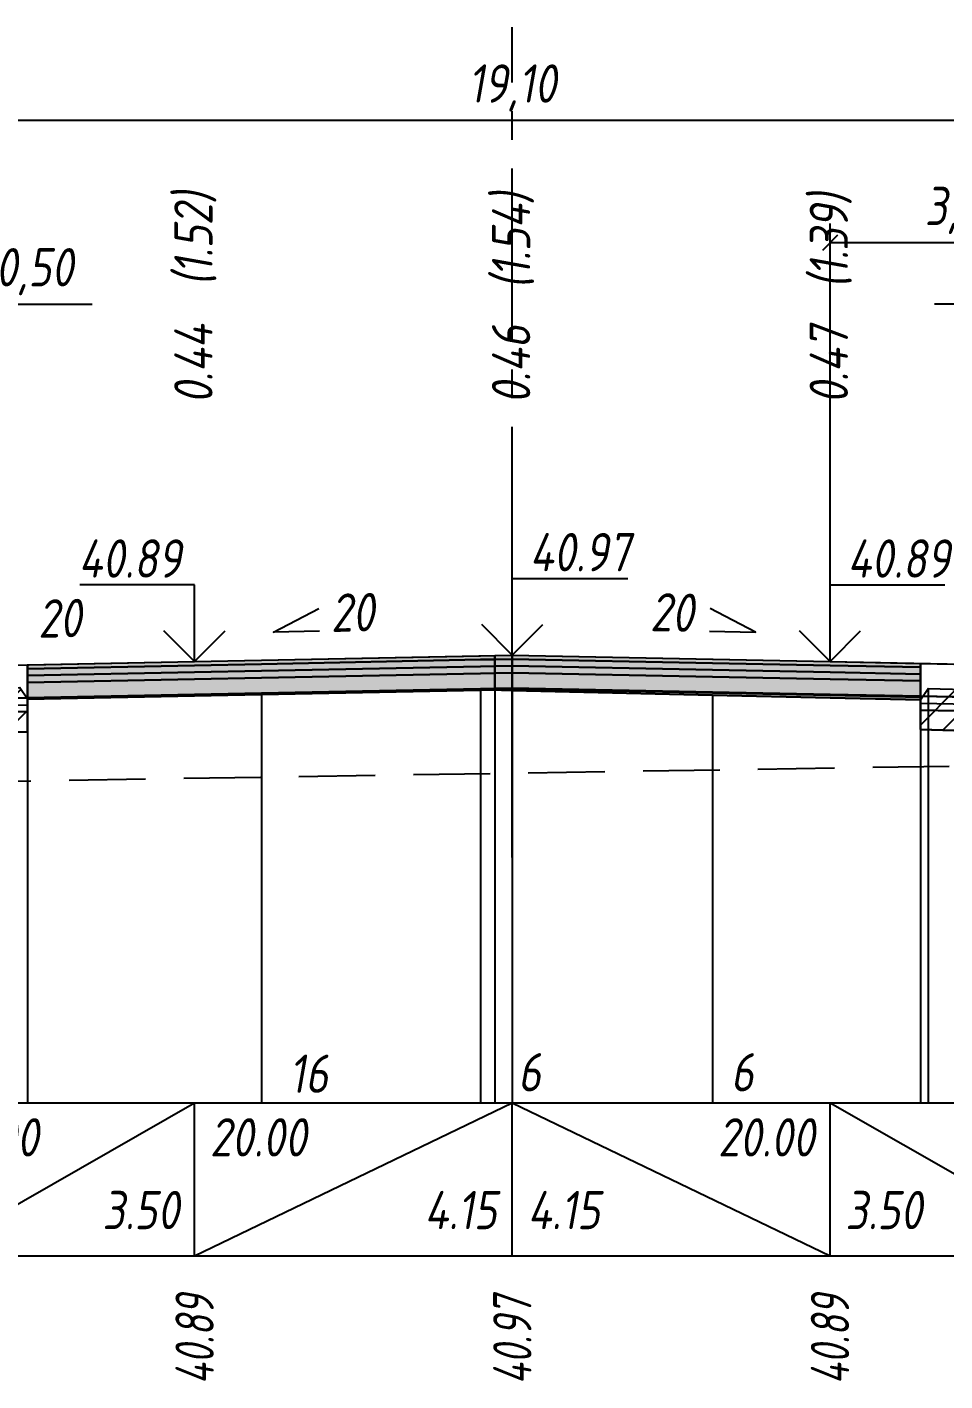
# Model space of a CAD drawing. Extents: x -717 to 1451, y -133302 to 233.
# Drawn here: x 132.4 to 192.4, y -89315.2 to -89226.7 of the extents above; entities that cross this region are included whole.
import ezdxf
from ezdxf.enums import TextEntityAlignment as Align

# ---------------------------------------------------------------- set-up
doc = ezdxf.new("R2010")
doc.units = 0
doc.linetypes.add('осевая2', pattern=[1.125, 0.75, -0.125, 0.125, -0.125])
doc.linetypes.add('штриховая', pattern=[0.75, 0.5, -0.25])
for name, color, linetype in [('Интерполированный поперечник', 2, 'Continuous'), ('Код_514', 1, 'Continuous'), ('Контур_0', 7, 'Continuous'), ('Контур_2521', 7, 'Continuous'), ('Контур_2660', 7, 'Continuous'), ('Контур_400', 7, 'Continuous'), ('Контур_508', 7, 'Continuous'), ('Контур_512', 7, 'Continuous'), ('Контур_513', 7, 'Continuous'), ('Контур_818', 7, 'Continuous'), ('Красный поперечник', 1, 'Continuous'), ('Объём_2501', 7, 'Continuous'), ('Объём_2650', 7, 'Continuous'), ('Объём_2660', 7, 'Continuous'), ('Объём_2753', 7, 'Continuous'), ('Ось', 1, 'осевая2'), ('Откосы', 7, 'Continuous'), ('Отметки покрытия', 7, 'Continuous'), ('Рабочие отметки', 7, 'Continuous'), ('Рабочие отметки доп.', 7, 'Continuous'), ('Слои выравнивания', 7, 'Continuous'), ('Таблица', 7, 'Continuous'), ('Уклоны проезжей части', 7, 'Continuous'), ('Черный поперечник', 3, 'Continuous')]:
    doc.layers.add(name, color=color, linetype=linetype)
for name, color, linetype, true_color in [('Контур_2540', 2, 'Continuous', 0xffff00), ('Контур_2570', 7, 'Continuous', 0x80ff00), ('Контур_2725', 7, 'Continuous', 0x323232), ('Контур_2760', 7, 'Continuous', 0x323232), ('Контур_2761', 7, 'Continuous', 0x323232), ('Контур_2762', 7, 'Continuous', 0x323232), ('Контур_2763', 7, 'Continuous', 0x323232), ('Контур_2764', 7, 'Continuous', 0x323232), ('Контур_2765', 7, 'Continuous', 0x323232), ('Контур_402', 7, 'Continuous', 0xff6464), ('Объём_2500', 7, 'Continuous', 0xc0c0c0), ('Объём_2520', 7, 'Continuous', 0x80ffff), ('Объём_2540', 2, 'Continuous', 0xffff00), ('Объём_2600', 7, 'Continuous', 0x808000), ('Объём_2746', 2, 'Continuous', 0xffff00)]:
    doc.layers.add(name, color=color, linetype=linetype, true_color=true_color)
doc.styles.get("Standard").update_dxf_attribs({"font": 'txt', "height": 2.5})
doc.styles.add('М', font='romand.shx', dxfattribs={"width": 0.8, "oblique": 10, "height": 2.5})
doc.dimstyles.new('ISO-25', dxfattribs={"dimtxt": 2.5, "dimasz": 2.5, "dimexe": 1.25, "dimexo": 0.625, "dimtad": 1, "dimtxsty": 'Standard', "dimcen": 2.5, "dimadec": 0, "dimazin": 0, "dimtfac": 1, "dimtmove": 0, "dimatfit": 3, "dimfxl": 1, "dimarcsym": 0})

# ---------------------------------------------------------------- blocks, each defined once
blk = doc.blocks.new('_Oblique')
at = {"color": 0, "linetype": 'ByBlock', "lineweight": -2}
blk.add_line((-0.5, -0.5), (0.5, 0.5), dxfattribs=at)
blk = doc.blocks.new('*D1749')
at = {"color": 0, "lineweight": -2, "transparency": 16777216}
for p, q in [((202.38, -89267.958), (202.38, -89243.568)), ((204.88, -89268.008), (204.88, -89243.568)), ((202.38, -89244.818), (191.701, -89244.818)), ((204.88, -89244.818), (202.38, -89244.818))]:
    blk.add_line(p, q, dxfattribs=at)
at = {"layer": 'Defpoints', "color": 0, "transparency": 16777216}
for p in [(204.88, -89244.818), (202.38, -89268.583), (204.88, -89268.633)]:
    blk.add_point(p, dxfattribs=at)
at = {"color": 0, "lineweight": -2, "transparency": 16777216, "rotation": 180}
blk.add_blockref('_Oblique', (202.38, -89244.818), dxfattribs=at)
at = {"color": 0, "lineweight": -2, "transparency": 16777216}
blk.add_blockref('_Oblique', (204.88, -89244.818), dxfattribs=at)
at = {"color": 0, "transparency": 16777216, "insert": (195.463, -89242.705), "char_height": 2.5, "width": 9.16667, "attachment_point": 5, "style": 'М'}
blk.add_mtext('0,50', dxfattribs=at)
blk = doc.blocks.new('*D1750')
at = {"color": 0, "lineweight": -2, "transparency": 16777216}
for p, q in [((123.38, -89268.008), (123.38, -89243.568)), ((125.88, -89267.958), (125.88, -89243.568)), ((123.38, -89244.818), (125.88, -89244.818)), ((125.88, -89244.818), (136.682, -89244.818))]:
    blk.add_line(p, q, dxfattribs=at)
at = {"layer": 'Defpoints', "color": 0, "transparency": 16777216}
for p in [(125.88, -89244.818), (123.38, -89268.633), (125.88, -89268.583)]:
    blk.add_point(p, dxfattribs=at)
at = {"color": 0, "lineweight": -2, "transparency": 16777216, "rotation": 180}
blk.add_blockref('_Oblique', (123.38, -89244.818), dxfattribs=at)
at = {"color": 0, "lineweight": -2, "transparency": 16777216}
blk.add_blockref('_Oblique', (125.88, -89244.818), dxfattribs=at)
at = {"color": 0, "transparency": 16777216, "insert": (132.92, -89242.705), "char_height": 2.5, "width": 9.16667, "attachment_point": 5, "style": 'М'}
blk.add_mtext('0,50', dxfattribs=at)
blk = doc.blocks.new('*D1751')
at = {"color": 0, "lineweight": -2, "transparency": 16777216}
for p, q in [((184.88, -89267.608), (184.88, -89239.568)), ((202.38, -89267.958), (202.38, -89239.568)), ((202.38, -89240.818), (184.88, -89240.818))]:
    blk.add_line(p, q, dxfattribs=at)
at = {"layer": 'Defpoints', "color": 0, "transparency": 16777216}
for p in [(184.88, -89240.818), (184.88, -89268.233), (202.38, -89268.583)]:
    blk.add_point(p, dxfattribs=at)
at = {"color": 0, "lineweight": -2, "transparency": 16777216, "rotation": 180}
blk.add_blockref('_Oblique', (184.88, -89240.818), dxfattribs=at)
at = {"color": 0, "lineweight": -2, "transparency": 16777216}
blk.add_blockref('_Oblique', (202.38, -89240.818), dxfattribs=at)
at = {"color": 0, "transparency": 16777216, "insert": (193.63, -89238.705), "char_height": 2.5, "width": 9.58333, "attachment_point": 5, "style": 'М'}
blk.add_mtext('3,50', dxfattribs=at)
blk = doc.blocks.new('*D1754')
at = {"color": 0, "lineweight": -2, "transparency": 16777216}
for p, q in [((116.38, -89268.288), (116.38, -89231.568)), ((211.88, -89268.288), (211.88, -89231.568)), ((116.38, -89232.818), (211.88, -89232.818))]:
    blk.add_line(p, q, dxfattribs=at)
at = {"layer": 'Defpoints', "color": 0, "transparency": 16777216}
for p in [(211.88, -89232.818), (116.38, -89268.913), (211.88, -89268.913)]:
    blk.add_point(p, dxfattribs=at)
at = {"color": 0, "lineweight": -2, "transparency": 16777216, "rotation": 180}
blk.add_blockref('_Oblique', (116.38, -89232.818), dxfattribs=at)
at = {"color": 0, "lineweight": -2, "transparency": 16777216}
blk.add_blockref('_Oblique', (211.88, -89232.818), dxfattribs=at)
at = {"color": 0, "transparency": 16777216, "insert": (164.13, -89230.705), "char_height": 2.5, "width": 10.41667, "attachment_point": 5, "style": 'М'}
blk.add_mtext('19,10', dxfattribs=at)

msp = doc.modelspace()

# ---------------------------------------------------------------- hatches: boundary and pattern name
at = {"layer": 'Объём_2600'}
h = msp.add_hatch(dxfattribs=at)
h.set_pattern_fill('ANSI31', color=6, scale=0.4)
h.paths.add_polyline_path([(132.476, -89270.606), (132.476, -89272.755), (118.031, -89273.189), (124.799, -89271.137), (124.799, -89270.387), (128.606, -89270.049), (131.976, -89269.856)])
h = msp.add_hatch(dxfattribs=at)
h.set_pattern_fill('ANSI31', color=6, scale=0.4)
h.paths.add_polyline_path([(205.457, -89272.126), (206.509, -89273.077), (190.783, -89272.605), (190.783, -89270.676), (191.283, -89269.926), (196.034, -89270.07), (199.703, -89270.079), (199.703, -89270.829), (204.394, -89271.757), (205.201, -89271.924), (205.421, -89272.072)])
at = {"layer": 'Слои выравнивания'}
for color, points in [(2, [(132.476, -89268.389), (143.38, -89268.171), (147.758, -89268.083), (162.05, -89267.797), (162.989, -89267.779), (162.989, -89268.029), (162.05, -89268.047), (147.758, -89268.333), (143.38, -89268.421), (132.476, -89268.639)]), (3, [(132.476, -89268.639), (143.38, -89268.421), (147.758, -89268.333), (162.05, -89268.047), (162.989, -89268.029), (162.989, -89268.479), (162.05, -89268.497), (147.758, -89268.783), (143.38, -89268.871), (132.476, -89269.089)]), (2, [(162.989, -89267.779), (164.13, -89267.756), (164.13, -89268.006), (162.989, -89268.029)]), (3, [(162.989, -89268.029), (164.13, -89268.006), (164.13, -89268.456), (162.989, -89268.479)]), (2, [(164.13, -89267.756), (177.203, -89268.017), (184.88, -89268.171), (190.783, -89268.289), (190.783, -89268.539), (184.88, -89268.421), (177.203, -89268.267), (164.13, -89268.006)]), (3, [(164.13, -89268.006), (177.203, -89268.267), (184.88, -89268.421), (190.783, -89268.539), (190.783, -89268.989), (184.88, -89268.871), (177.203, -89268.717), (164.13, -89268.456)]), (4, [(132.476, -89269.089), (143.38, -89268.871), (147.758, -89268.783), (162.05, -89268.497), (162.989, -89268.479), (162.989, -89268.929), (162.05, -89268.947), (147.758, -89269.233), (143.38, -89269.321), (132.476, -89269.539)]), (5, [(132.476, -89269.539), (143.38, -89269.321), (147.758, -89269.233), (162.05, -89268.947), (162.989, -89268.929), (162.989, -89269.929), (162.05, -89269.947), (147.758, -89270.233), (143.38, -89270.321), (132.476, -89270.539)]), (4, [(162.989, -89268.479), (164.13, -89268.456), (164.13, -89268.906), (162.989, -89268.929)]), (5, [(162.989, -89268.929), (164.13, -89268.906), (164.13, -89269.906), (162.989, -89269.929)]), (4, [(164.13, -89268.456), (177.203, -89268.717), (184.88, -89268.871), (190.783, -89268.989), (190.783, -89269.439), (184.88, -89269.321), (177.203, -89269.167), (164.13, -89268.906)]), (5, [(164.13, -89268.906), (177.203, -89269.167), (184.88, -89269.321), (190.783, -89269.439), (190.783, -89270.439), (184.88, -89270.321), (177.203, -89270.167), (164.13, -89269.906)]), (7, [(132.476, -89270.539), (143.38, -89270.321), (147.758, -89270.233), (162.05, -89269.947), (162.989, -89269.929), (162.989, -89269.979), (162.05, -89269.997), (147.758, -89270.283), (143.38, -89270.371), (132.476, -89270.589)]), (6, [(132.476, -89270.589), (143.38, -89270.371), (147.758, -89270.283), (162.05, -89269.997), (162.989, -89269.979), (162.989, -89270.029), (162.05, -89270.047), (147.758, -89270.333), (143.38, -89270.421), (132.476, -89270.639)]), (7, [(162.989, -89269.929), (164.13, -89269.906), (164.13, -89269.956), (162.989, -89269.979)]), (6, [(162.989, -89269.979), (164.13, -89269.956), (164.13, -89270.056), (162.989, -89270.029)]), (7, [(164.13, -89269.906), (177.203, -89270.167), (184.88, -89270.321), (190.783, -89270.439), (190.783, -89270.489), (184.88, -89270.371), (177.203, -89270.217), (164.13, -89269.956)]), (6, [(164.13, -89269.956), (177.203, -89270.217), (184.88, -89270.371), (190.783, -89270.489), (190.783, -89270.676), (184.88, -89270.542), (177.203, -89270.369), (164.13, -89270.056)])]:
    msp.add_hatch(color=color, dxfattribs=at).paths.add_polyline_path(points)

# ---------------------------------------------------------------- linework, layer by layer
at = {"layer": 'Интерполированный поперечник', "linetype": 'штриховая', "ltscale": 10, "flags": 128}
msp.add_lwpolyline([(105.184, -89276.396), (208.355, -89274.746)], dxfattribs=at)
at = {"layer": 'Код_514'}
for p, q in [((125.88, -89307), (143.38, -89297)), ((143.38, -89307), (143.38, -89297)), ((143.38, -89307), (164.13, -89297)), ((164.13, -89307), (164.13, -89297)), ((164.13, -89297), (184.88, -89307)), ((184.88, -89307), (184.88, -89297)), ((184.88, -89297), (202.38, -89307))]:
    msp.add_line(p, q, dxfattribs=at)
at = {"layer": 'Контур_0', "flags": 128}
for points in [[(190.783, -89268.289), (204.88, -89268.571), (204.88, -89270.721), (190.783, -89270.439), (190.783, -89268.289), (190.783, -89268.289)], [(125.88, -89270.671), (123.38, -89270.721), (123.38, -89268.571), (132.476, -89268.389), (132.476, -89270.539), (125.88, -89270.671), (125.88, -89270.671)], [(121.88, -89270.751), (132.476, -89270.539), (132.476, -89271.439), (120.961, -89271.669), (121.88, -89270.751), (121.88, -89270.751)], [(204.88, -89271.621), (190.783, -89271.339), (190.783, -89270.439), (206.38, -89270.751), (207.298, -89271.669), (204.88, -89271.621), (204.88, -89271.621)]]:
    msp.add_lwpolyline(points, dxfattribs=at)
at = {"layer": 'Контур_2521', "color": 250, "flags": 128}
for points in [[(190.783, -89270.889), (206.839, -89271.21)], [(121.421, -89271.21), (132.476, -89270.989)]]:
    msp.add_lwpolyline(points, dxfattribs=at)
at = {"layer": 'Контур_2540', "flags": 128}
for points in [[(120.961, -89271.669), (132.476, -89271.439), (132.476, -89272.755), (109.488, -89273.445), (111.88, -89271.851), (120.961, -89271.669), (120.961, -89271.669)], [(202.38, -89271.571), (216.38, -89271.851), (216.925, -89272.214), (216.925, -89273.39), (190.783, -89272.605), (190.783, -89271.339), (202.38, -89271.571), (202.38, -89271.571)]]:
    msp.add_lwpolyline(points, dxfattribs=at)
at = {"layer": 'Контур_2570', "flags": 128}
msp.add_lwpolyline([(131.976, -89269.856), (132.476, -89270.606), (147.758, -89270.301), (162.05, -89270.006), (164.13, -89270.056), (177.203, -89270.369), (190.783, -89270.676), (191.283, -89269.926), (196.034, -89270.07), (199.703, -89270.079), (199.703, -89270.829), (204.394, -89271.757), (205.201, -89271.924), (205.421, -89272.072), (205.457, -89272.126), (208.355, -89274.746), (211.028, -89274.883), (211.259, -89274.889), (214.247, -89272.274), (214.327, -89272.224), (214.461, -89272.086), (219.27, -89271.286), (253.598, -89272.085)], dxfattribs=at)
at = {"layer": 'Контур_2660', "flags": 128}
for points in [[(190.783, -89272.605), (216.925, -89273.39)], [(109.488, -89273.445), (132.476, -89272.755)]]:
    msp.add_lwpolyline(points, dxfattribs=at)
at = {"layer": 'Контур_2725', "flags": 128}
msp.add_lwpolyline([(132.476, -89270.639), (143.38, -89270.421), (147.758, -89270.333), (162.05, -89270.047), (162.989, -89270.029), (164.13, -89270.056), (177.203, -89270.369), (184.88, -89270.542), (190.783, -89270.676)], dxfattribs=at)
at = {"layer": 'Контур_2760', "flags": 128}
msp.add_lwpolyline([(132.476, -89268.389), (143.38, -89268.171), (147.758, -89268.083), (162.05, -89267.797), (162.989, -89267.779), (164.13, -89267.756), (177.203, -89268.017), (184.88, -89268.171), (190.783, -89268.289)], dxfattribs=at)
at = {"layer": 'Контур_2761', "flags": 128}
msp.add_lwpolyline([(132.476, -89268.639), (143.38, -89268.421), (147.758, -89268.333), (162.05, -89268.047), (162.989, -89268.029), (164.13, -89268.006), (177.203, -89268.267), (184.88, -89268.421), (190.783, -89268.539)], dxfattribs=at)
at = {"layer": 'Контур_2762', "flags": 128}
msp.add_lwpolyline([(132.476, -89269.089), (143.38, -89268.871), (147.758, -89268.783), (162.05, -89268.497), (162.989, -89268.479), (164.13, -89268.456), (177.203, -89268.717), (184.88, -89268.871), (190.783, -89268.989)], dxfattribs=at)
at = {"layer": 'Контур_2763', "flags": 128}
msp.add_lwpolyline([(132.476, -89269.539), (143.38, -89269.321), (147.758, -89269.233), (162.05, -89268.947), (162.989, -89268.929), (164.13, -89268.906), (177.203, -89269.167), (184.88, -89269.321), (190.783, -89269.439)], dxfattribs=at)
at = {"layer": 'Контур_2764', "flags": 128}
msp.add_lwpolyline([(132.476, -89270.539), (143.38, -89270.321), (147.758, -89270.233), (162.05, -89269.947), (162.989, -89269.929), (164.13, -89269.906), (177.203, -89270.167), (184.88, -89270.321), (190.783, -89270.439)], dxfattribs=at)
at = {"layer": 'Контур_2765', "flags": 128}
msp.add_lwpolyline([(132.476, -89270.589), (143.38, -89270.371), (147.758, -89270.283), (162.05, -89269.997), (162.989, -89269.979), (164.13, -89269.956), (177.203, -89270.217), (184.88, -89270.371), (190.783, -89270.489)], dxfattribs=at)
at = {"layer": 'Контур_400', "flags": 128}
for points in [[(123.38, -89268.571), (125.88, -89268.521), (125.88, -89268.521), (125.88, -89268.521), (125.88, -89268.521), (125.88, -89268.521), (125.88, -89268.521), (143.38, -89268.171), (164.13, -89267.756)], [(164.13, -89267.756), (184.88, -89268.171), (202.38, -89268.521), (202.38, -89268.521), (202.38, -89268.521), (202.38, -89268.521), (202.38, -89268.521), (202.38, -89268.521), (204.88, -89268.571)]]:
    msp.add_lwpolyline(points, dxfattribs=at)
at = {"layer": 'Контур_402', "flags": 128}
msp.add_lwpolyline([(109.488, -89273.445), (132.476, -89272.755), (132.476, -89270.639), (162.989, -89270.029), (164.13, -89270.056), (177.203, -89270.369), (190.783, -89270.676), (190.783, -89272.605), (216.925, -89273.39)], dxfattribs=at)
at = {"layer": 'Контур_508', "flags": 128}
msp.add_lwpolyline([(105, -89276.437), (109.488, -89273.445), (132.476, -89272.755), (132.476, -89270.639), (162.989, -89270.029), (164.13, -89270.056), (177.203, -89270.369), (190.783, -89270.676), (190.783, -89272.605), (216.925, -89273.39), (216.925, -89273.416), (220.372, -89275.714), (220.675, -89275.714), (222.675, -89275.714), (222.978, -89275.714), (226.425, -89273.416), (226.425, -89272.214), (228.616, -89270.753)], dxfattribs=at)
at = {"layer": 'Контур_512', "flags": 128}
for points in [[(190.783, -89272.605), (216.925, -89273.39), (216.925, -89273.416), (220.372, -89275.714), (220.675, -89275.714), (222.675, -89275.714), (222.978, -89275.714), (226.425, -89273.416), (226.425, -89272.214), (228.616, -89270.753)], [(105, -89276.437), (109.488, -89273.445), (132.476, -89272.755)]]:
    msp.add_lwpolyline(points, dxfattribs=at)
at = {"layer": 'Контур_513', "flags": 128}
msp.add_lwpolyline([(105, -89276.437), (109.488, -89273.445), (132.476, -89272.755), (132.476, -89270.639), (162.989, -89270.029), (164.13, -89270.056), (177.203, -89270.369), (190.783, -89270.676), (190.783, -89272.605), (216.925, -89273.39), (216.925, -89273.416), (220.372, -89275.714), (220.675, -89275.714), (222.675, -89275.714), (222.978, -89275.714), (226.425, -89273.416), (226.425, -89272.214), (228.616, -89270.753)], dxfattribs=at)
at = {"layer": 'Контур_818', "flags": 128}
msp.add_lwpolyline([(131.976, -89269.856), (132.476, -89270.606), (147.758, -89270.301), (162.05, -89270.006), (164.13, -89270.056), (177.203, -89270.369), (190.783, -89270.676), (191.283, -89269.926), (196.034, -89270.07), (199.703, -89270.079), (199.703, -89270.829), (204.394, -89271.757), (205.201, -89271.924), (205.421, -89272.072), (205.457, -89272.126), (208.355, -89274.746), (211.028, -89274.883), (211.259, -89274.889), (214.247, -89272.274), (214.327, -89272.224), (214.461, -89272.086), (219.27, -89271.286), (228.616, -89271.503)], dxfattribs=at)
at = {"layer": 'Красный поперечник'}
for p, q in [((125.88, -89268.521), (143.38, -89268.171)), ((143.38, -89268.171), (164.13, -89267.756)), ((164.13, -89267.756), (184.88, -89268.171)), ((184.88, -89268.171), (202.38, -89268.521)), ((190.783, -89272.605), (190.783, -89297)), ((132.476, -89272.755), (132.476, -89297))]:
    msp.add_line(p, q, dxfattribs=at)
at = {"layer": 'Объём_2500', "flags": 128}
for points in [[(190.783, -89268.289), (204.88, -89268.571), (204.88, -89270.721), (190.783, -89270.439), (190.783, -89268.289), (190.783, -89268.289)], [(125.88, -89270.671), (123.38, -89270.721), (123.38, -89268.571), (132.476, -89268.389), (132.476, -89270.539), (125.88, -89270.671), (125.88, -89270.671)]]:
    msp.add_lwpolyline(points, dxfattribs=at)
at = {"layer": 'Объём_2501', "flags": 128}
for points in [[(123.38, -89268.571), (125.88, -89268.521), (125.88, -89268.521), (125.88, -89268.521), (125.88, -89268.521), (125.88, -89268.521), (125.88, -89268.521), (143.38, -89268.171), (164.13, -89267.756)], [(164.13, -89267.756), (184.88, -89268.171), (202.38, -89268.521), (202.38, -89268.521), (202.38, -89268.521), (202.38, -89268.521), (202.38, -89268.521), (202.38, -89268.521), (204.88, -89268.571)]]:
    msp.add_lwpolyline(points, dxfattribs=at)
at = {"layer": 'Объём_2520', "color": 250, "flags": 128}
for points in [[(121.88, -89270.751), (132.476, -89270.539), (132.476, -89271.439), (120.961, -89271.669), (121.88, -89270.751), (121.88, -89270.751)], [(204.88, -89271.621), (190.783, -89271.339), (190.783, -89270.439), (206.38, -89270.751), (207.298, -89271.669), (204.88, -89271.621), (204.88, -89271.621)]]:
    msp.add_lwpolyline(points, dxfattribs=at)
at = {"layer": 'Объём_2540', "flags": 128}
for points in [[(120.961, -89271.669), (132.476, -89271.439), (132.476, -89272.755), (109.488, -89273.445), (111.88, -89271.851), (120.961, -89271.669), (120.961, -89271.669)], [(202.38, -89271.571), (216.38, -89271.851), (216.925, -89272.214), (216.925, -89273.39), (190.783, -89272.605), (190.783, -89271.339), (202.38, -89271.571), (202.38, -89271.571)]]:
    msp.add_lwpolyline(points, dxfattribs=at)
at = {"layer": 'Объём_2650', "color": 6, "flags": 128}
for points in [[(132.476, -89270.606), (132.476, -89272.755), (118.031, -89273.189), (124.799, -89271.137), (124.799, -89270.387), (128.606, -89270.049), (131.976, -89269.856), (132.476, -89270.606), (132.476, -89270.606)], [(205.457, -89272.126), (206.509, -89273.077), (190.783, -89272.605), (190.783, -89270.676), (191.283, -89269.926), (196.034, -89270.07), (199.703, -89270.079), (199.703, -89270.829), (204.394, -89271.757), (205.201, -89271.924), (205.421, -89272.072), (205.457, -89272.126), (205.457, -89272.126)]]:
    msp.add_lwpolyline(points, dxfattribs=at)
at = {"layer": 'Объём_2660', "flags": 128}
for points in [[(190.783, -89272.605), (216.925, -89273.39)], [(109.488, -89273.445), (132.476, -89272.755)]]:
    msp.add_lwpolyline(points, dxfattribs=at)
at = {"layer": 'Объём_2746', "flags": 128}
for points in [[(124.799, -89271.137), (124.799, -89270.387), (128.606, -89270.049), (131.976, -89269.856), (132.476, -89270.606), (132.476, -89272.755), (118.031, -89273.189), (124.799, -89271.137), (124.799, -89271.137)], [(205.457, -89272.126), (206.509, -89273.077), (190.783, -89272.605), (190.783, -89270.676), (191.283, -89269.926), (196.034, -89270.07), (199.703, -89270.079), (199.703, -89270.829), (204.394, -89271.757), (205.201, -89271.924), (205.421, -89272.072), (205.457, -89272.126), (205.457, -89272.126)]]:
    msp.add_lwpolyline(points, dxfattribs=at)
at = {"layer": 'Объём_2753', "flags": 128}
for points in [[(190.783, -89268.289), (190.783, -89268.289)], [(132.476, -89268.389), (132.476, -89268.389)]]:
    msp.add_lwpolyline(points, dxfattribs=at)
at = {"layer": 'Ось', "ltscale": 15}
msp.add_line((164.13, -89280.971), (164.13, -89226.727), dxfattribs=at)
at = {"layer": 'Откосы', "color": 1, "flags": 128}
for points in [[(151.529, -89266.197), (148.53, -89266.257), (151.499, -89264.697)], [(177.018, -89266.197), (180.017, -89266.257), (177.048, -89264.697)]]:
    msp.add_lwpolyline(points, dxfattribs=at)
at = {"layer": 'Отметки покрытия', "color": 1}
for p, q in [((164.13, -89267.756), (164.13, -89262.756)), ((164.13, -89262.756), (171.68, -89262.756)), ((143.38, -89263.171), (135.88, -89263.171)), ((143.38, -89268.171), (143.38, -89263.171)), ((184.88, -89268.171), (184.88, -89263.171)), ((184.88, -89263.171), (192.38, -89263.171)), ((143.38, -89268.171), (141.38, -89266.171)), ((143.38, -89268.171), (145.38, -89266.171)), ((164.13, -89267.756), (162.13, -89265.756)), ((164.13, -89267.756), (166.13, -89265.756)), ((184.88, -89268.171), (182.88, -89266.171)), ((184.88, -89268.171), (186.88, -89266.171))]:
    msp.add_line(p, q, dxfattribs=at)
at = {"layer": 'Слои выравнивания'}
for p, q in [((162.989, -89267.779), (162.989, -89297)), ((164.13, -89267.756), (164.13, -89297)), ((190.783, -89268.289), (190.783, -89297)), ((132.476, -89268.389), (132.476, -89297))]:
    msp.add_line(p, q, dxfattribs=at)
at = {"layer": 'Слои выравнивания', "color": 2, "flags": 128}
for points in [[(132.476, -89268.389), (143.38, -89268.171), (147.758, -89268.083), (162.05, -89267.797), (162.989, -89267.779), (162.989, -89268.029), (162.05, -89268.047), (147.758, -89268.333), (143.38, -89268.421), (132.476, -89268.639)], [(162.989, -89267.779), (164.13, -89267.756), (164.13, -89268.006), (162.989, -89268.029)], [(164.13, -89267.756), (177.203, -89268.017), (184.88, -89268.171), (190.783, -89268.289), (190.783, -89268.539), (184.88, -89268.421), (177.203, -89268.267), (164.13, -89268.006)]]:
    msp.add_lwpolyline(points, close=True, dxfattribs=at)
at = {"layer": 'Слои выравнивания', "color": 3, "flags": 128}
for points in [[(132.476, -89268.639), (143.38, -89268.421), (147.758, -89268.333), (162.05, -89268.047), (162.989, -89268.029), (162.989, -89268.479), (162.05, -89268.497), (147.758, -89268.783), (143.38, -89268.871), (132.476, -89269.089)], [(162.989, -89268.029), (164.13, -89268.006), (164.13, -89268.456), (162.989, -89268.479)], [(164.13, -89268.006), (177.203, -89268.267), (184.88, -89268.421), (190.783, -89268.539), (190.783, -89268.989), (184.88, -89268.871), (177.203, -89268.717), (164.13, -89268.456)]]:
    msp.add_lwpolyline(points, close=True, dxfattribs=at)
at = {"layer": 'Слои выравнивания', "color": 4, "flags": 128}
for points in [[(132.476, -89269.089), (143.38, -89268.871), (147.758, -89268.783), (162.05, -89268.497), (162.989, -89268.479), (162.989, -89268.929), (162.05, -89268.947), (147.758, -89269.233), (143.38, -89269.321), (132.476, -89269.539)], [(162.989, -89268.479), (164.13, -89268.456), (164.13, -89268.906), (162.989, -89268.929)], [(164.13, -89268.456), (177.203, -89268.717), (184.88, -89268.871), (190.783, -89268.989), (190.783, -89269.439), (184.88, -89269.321), (177.203, -89269.167), (164.13, -89268.906)]]:
    msp.add_lwpolyline(points, close=True, dxfattribs=at)
at = {"layer": 'Слои выравнивания', "color": 5, "flags": 128}
for points in [[(132.476, -89269.539), (143.38, -89269.321), (147.758, -89269.233), (162.05, -89268.947), (162.989, -89268.929), (162.989, -89269.929), (162.05, -89269.947), (147.758, -89270.233), (143.38, -89270.321), (132.476, -89270.539)], [(162.989, -89268.929), (164.13, -89268.906), (164.13, -89269.906), (162.989, -89269.929)], [(164.13, -89268.906), (177.203, -89269.167), (184.88, -89269.321), (190.783, -89269.439), (190.783, -89270.439), (184.88, -89270.321), (177.203, -89270.167), (164.13, -89269.906)]]:
    msp.add_lwpolyline(points, close=True, dxfattribs=at)
at = {"layer": 'Слои выравнивания', "color": 7, "flags": 128}
for points in [[(132.476, -89270.539), (143.38, -89270.321), (147.758, -89270.233), (162.05, -89269.947), (162.989, -89269.929), (162.989, -89269.979), (162.05, -89269.997), (147.758, -89270.283), (143.38, -89270.371), (132.476, -89270.589)], [(162.989, -89269.929), (164.13, -89269.906), (164.13, -89269.956), (162.989, -89269.979)], [(164.13, -89269.906), (177.203, -89270.167), (184.88, -89270.321), (190.783, -89270.439), (190.783, -89270.489), (184.88, -89270.371), (177.203, -89270.217), (164.13, -89269.956)]]:
    msp.add_lwpolyline(points, close=True, dxfattribs=at)
at = {"layer": 'Слои выравнивания', "color": 6, "flags": 128}
for points in [[(132.476, -89270.589), (143.38, -89270.371), (147.758, -89270.283), (162.05, -89269.997), (162.989, -89269.979), (162.989, -89270.029), (162.05, -89270.047), (147.758, -89270.333), (143.38, -89270.421), (132.476, -89270.639)], [(162.989, -89269.979), (164.13, -89269.956), (164.13, -89270.056), (162.989, -89270.029)], [(164.13, -89269.956), (177.203, -89270.217), (184.88, -89270.371), (190.783, -89270.489), (190.783, -89270.676), (184.88, -89270.542), (177.203, -89270.369), (164.13, -89270.056)]]:
    msp.add_lwpolyline(points, close=True, dxfattribs=at)
at = {"layer": 'Таблица'}
for p, q in [((80, -89297), (253.616, -89297)), ((80, -89307), (253.616, -89307))]:
    msp.add_line(p, q, dxfattribs=at)
at = {"layer": 'Черный поперечник', "color": 7}
for p, q in [((162.05, -89270.006), (162.05, -89297)), ((164.13, -89270.056), (164.13, -89297)), ((191.283, -89269.926), (191.283, -89297)), ((132.476, -89270.606), (132.476, -89297)), ((147.758, -89270.301), (147.758, -89297)), ((177.203, -89270.369), (177.203, -89297)), ((190.783, -89270.676), (190.783, -89297))]:
    msp.add_line(p, q, dxfattribs=at)
at = {"layer": 'Черный поперечник', "flags": 128}
msp.add_lwpolyline([(131.976, -89269.856), (132.476, -89270.606), (147.758, -89270.301), (162.05, -89270.006), (164.13, -89270.056), (177.203, -89270.369), (190.783, -89270.676), (191.283, -89269.926), (196.034, -89270.07), (199.703, -89270.079), (204.394, -89271.007), (205.201, -89271.174), (205.421, -89271.322), (205.457, -89271.376), (208.355, -89273.996), (211.028, -89274.133), (211.259, -89274.139), (214.247, -89271.524), (214.327, -89271.474), (214.461, -89271.336), (219.27, -89270.536), (253.598, -89271.335)], dxfattribs=at)

# ---------------------------------------------------------------- texts
at = {"layer": 'Код_514', "style": 'М', "oblique": 10, "width": 0.8}
for p in [(126.88, -89298), (144.38, -89298)]:
    msp.add_text('20.00', height=2.5, dxfattribs=at).set_placement(p, align=Align.TOP_LEFT)
msp.add_text('20.00', height=2.5, dxfattribs=at).set_placement((183.88, -89298), align=Align.TOP_RIGHT)
for s, p in [('3.50', (142.38, -89306)), ('4.15', (163.13, -89306))]:
    msp.add_text(s, height=2.5, dxfattribs=at).set_placement(p, align=Align.BOTTOM_RIGHT)
for s, p in [('4.15', (165.13, -89306)), ('3.50', (185.88, -89306))]:
    msp.add_text(s, height=2.5, dxfattribs=at).set_placement(p, align=Align.BOTTOM_LEFT)
at = {"layer": 'Код_514', "style": 'М', "oblique": 10, "width": 0.7}
for s, p in [('40.89', (143.38, -89315.382)), ('40.97', (164.13, -89315.382)), ('40.89', (184.88, -89315.382))]:
    msp.add_text(s, height=2.5, rotation=90, dxfattribs=at).set_placement(p, align=Align.MIDDLE_LEFT)
at = {"layer": 'Отметки покрытия', "color": 1, "style": 'М', "oblique": 10, "width": 0.8}
msp.add_text('40.89', height=2.5, dxfattribs=at).set_placement((142.521, -89263.44), align=Align.BOTTOM_RIGHT)
for s, p in [('40.97', (165.271, -89263.025)), ('40.89', (186.021, -89263.44))]:
    msp.add_text(s, height=2.5, dxfattribs=at).set_placement(p, align=Align.BOTTOM_LEFT)
at = {"layer": 'Рабочие отметки', "color": 1, "style": 'М', "oblique": 10, "width": 0.8}
for s, p in [('0.44', (143.302, -89251.321)), ('0.47', (184.802, -89251.321)), ('0.46', (164.052, -89251.321))]:
    msp.add_text(s, height=2.5, rotation=90, dxfattribs=at).set_placement(p, align=Align.MIDDLE_LEFT)
at = {"layer": 'Рабочие отметки доп.', "color": 1, "style": 'М', "oblique": 10, "width": 0.8}
for s, p in [('(1.52)', (143.302, -89243.621)), ('(1.54)', (164.052, -89243.821)), ('(1.39)', (184.802, -89243.771))]:
    msp.add_text(s, height=2.5, rotation=90, dxfattribs=at).set_placement(p, align=Align.MIDDLE_LEFT)
at = {"layer": 'Слои выравнивания', "style": 'М', "oblique": 10, "width": 0.8}
for s, p in [('16', (150.836, -89297.094)), ('6', (165.253, -89297)), ('6', (179.149, -89297))]:
    msp.add_text(s, height=2.5, dxfattribs=at).set_placement(p, align=Align.BOTTOM_CENTER)
at = {"layer": 'Уклоны проезжей части', "color": 1, "style": 'М', "oblique": 10, "width": 0.8}
for rotation, p in [(1.14576, (153.735, -89266.964)), (358.85423, (174.525, -89266.964)), (1.14576, (134.61, -89267.346))]:
    msp.add_text('20', height=2.5, rotation=rotation, dxfattribs=at).set_placement(p, align=Align.BOTTOM_CENTER)

# ---------------------------------------------------------------- dimensions: what is measured, and where the dimension line sits
at = {"color": 5}
dim = msp.add_linear_dim(base=(211.88, -89232.818), p1=(116.38, -89268.913), p2=(211.88, -89268.913), angle=180, dimstyle='ISO-25', override={"dimasz": 1, "dimlfac": 0.2, "dimzin": 0, "dimtxsty": 'М', "dimblk1": 'Oblique', "dimblk2": 'Oblique', "dimsah": 1}, dxfattribs=at)
dim.commit()
dim.dimension.update_dxf_attribs({"geometry": '*D1754', "text_midpoint": (164.13, -89230.705)})
dim = msp.add_linear_dim(base=(184.88, -89240.818), p1=(202.38, -89268.583), p2=(184.88, -89268.233), dimstyle='ISO-25', override={"dimasz": 1, "dimlfac": 0.2, "dimzin": 0, "dimtxsty": 'М', "dimblk1": 'Oblique', "dimblk2": 'Oblique', "dimsah": 1}, dxfattribs=at)
dim.commit()
dim.dimension.update_dxf_attribs({"geometry": '*D1751', "text_midpoint": (193.63, -89238.705)})
for base, p1, p2, picture, middle in [((125.88, -89244.818), (123.38, -89268.633), (125.88, -89268.583), '*D1750', (132.92, -89244.818)), ((204.88, -89244.818), (202.38, -89268.583), (204.88, -89268.633), '*D1749', (195.463, -89244.818))]:
    dim = msp.add_linear_dim(base=base, p1=p1, p2=p2, angle=180, dimstyle='ISO-25', override={"dimasz": 1, "dimlfac": 0.2, "dimzin": 0, "dimtxsty": 'М', "dimblk1": 'Oblique', "dimblk2": 'Oblique', "dimsah": 1}, dxfattribs=at)
    dim.commit()
    dim.dimension.update_dxf_attribs({"geometry": picture, "text_midpoint": middle, "dimtype": 160})

doc.saveas('drawing.dxf')
